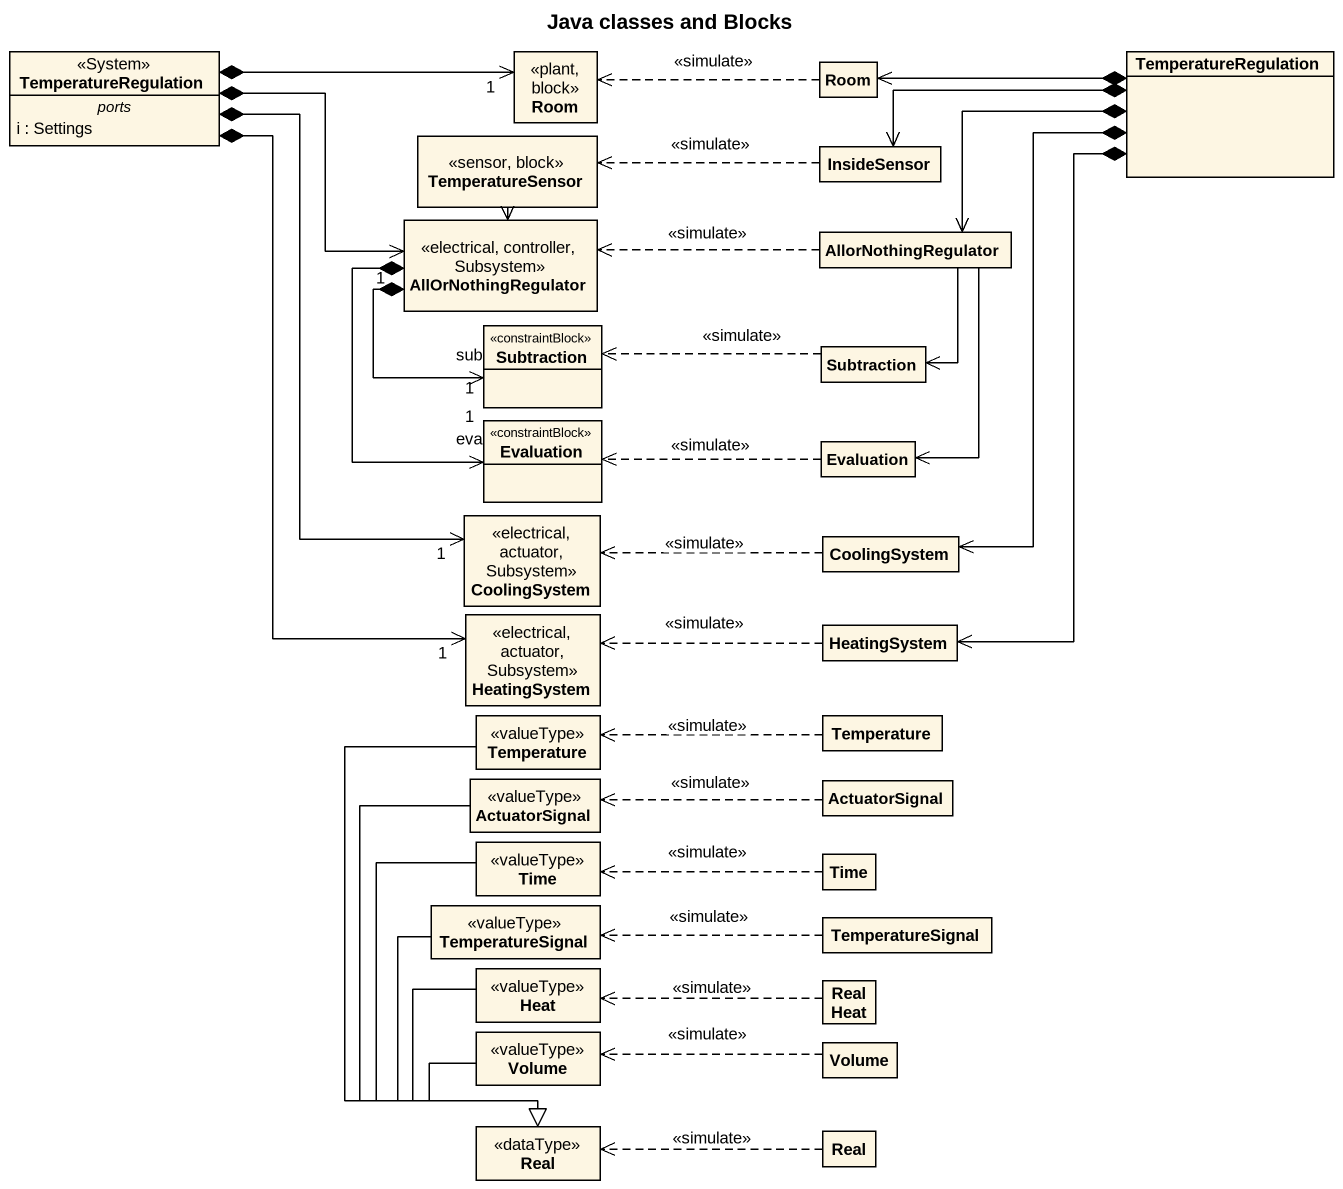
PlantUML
@startuml
title Java classes and Blocks
hide circle
hide empty members
class TemperatureRegulation <<System>> {
  -- ports --
  i : Settings
}
class Room <<plant, block>>
class "Room" as Room_2
class "TemperatureRegulation" as TemperatureRegulation_2
class TemperatureSensor <<sensor, block>>
class InsideSensor
class AllOrNothingRegulator <<electrical, controller, Subsystem>>
class AllorNothingRegulator
class Subtraction <<constraintBlock>>
class "Subtraction" as Subtraction_2
class Evaluation <<constraintBlock>>
class "Evaluation" as Evaluation_2
class CoolingSystem <<electrical, actuator, Subsystem>>
class "CoolingSystem" as CoolingSystem_2
class HeatingSystem <<electrical, actuator, Subsystem>>
class "HeatingSystem" as HeatingSystem_2
class Temperature <<valueType>>
class "Temperature" as Temperature_2
class ActuatorSignal <<valueType>>
class "ActuatorSignal" as ActuatorSignal_2
class Time <<valueType>>
class "Time" as Time_2
class TemperatureSignal <<valueType>>
class Heat <<valueType>>
class "TemperatureSignal" as TemperatureSignal_2
class Volume <<valueType>>
class RealHeat
class "Volume" as Volume_2
class Real <<dataType>>
class "Real" as Real_2
Room "1" <-left-* TemperatureRegulation
Room_2 .left.> Room : <<simulate>>
Room_2 <-right-* TemperatureRegulation_2
TemperatureSensor --> AllOrNothingRegulator
InsideSensor <-right-* TemperatureRegulation_2
InsideSensor .left.> TemperatureSensor : <<simulate>>
AllOrNothingRegulator "1" <-left-* TemperatureRegulation
AllorNothingRegulator <-right-* TemperatureRegulation_2
AllorNothingRegulator .left.> AllOrNothingRegulator : <<simulate>>
Subtraction "sub\n1" <-up-* AllOrNothingRegulator
Subtraction_2 <-up- AllorNothingRegulator
Subtraction_2 .left.> Subtraction : <<simulate>>
Evaluation "eva\n1" <-up-* AllOrNothingRegulator
Evaluation_2 <-up- AllorNothingRegulator
Evaluation_2 .left.> Evaluation : <<simulate>>
CoolingSystem "1" <-up-* TemperatureRegulation
CoolingSystem_2 <-up-* TemperatureRegulation_2
CoolingSystem_2 .left.> CoolingSystem : <<simulate>>
HeatingSystem "1" <-up-* TemperatureRegulation
HeatingSystem_2 <-up-* TemperatureRegulation_2
HeatingSystem_2 .left.> HeatingSystem : <<simulate>>
Temperature --|> Real
Temperature_2 .left.> Temperature : <<simulate>>
ActuatorSignal --|> Real
ActuatorSignal_2 .left.> ActuatorSignal : <<simulate>>
Time --|> Real
Time_2 .left.> Time : <<simulate>>
TemperatureSignal --|> Real
Heat --|> Real
TemperatureSignal_2 .left.> TemperatureSignal : <<simulate>>
Volume --|> Real
RealHeat .left.> Heat : <<simulate>>
Volume_2 .left.> Volume : <<simulate>>
Real_2 .left.> Real : <<simulate>>
@enduml
